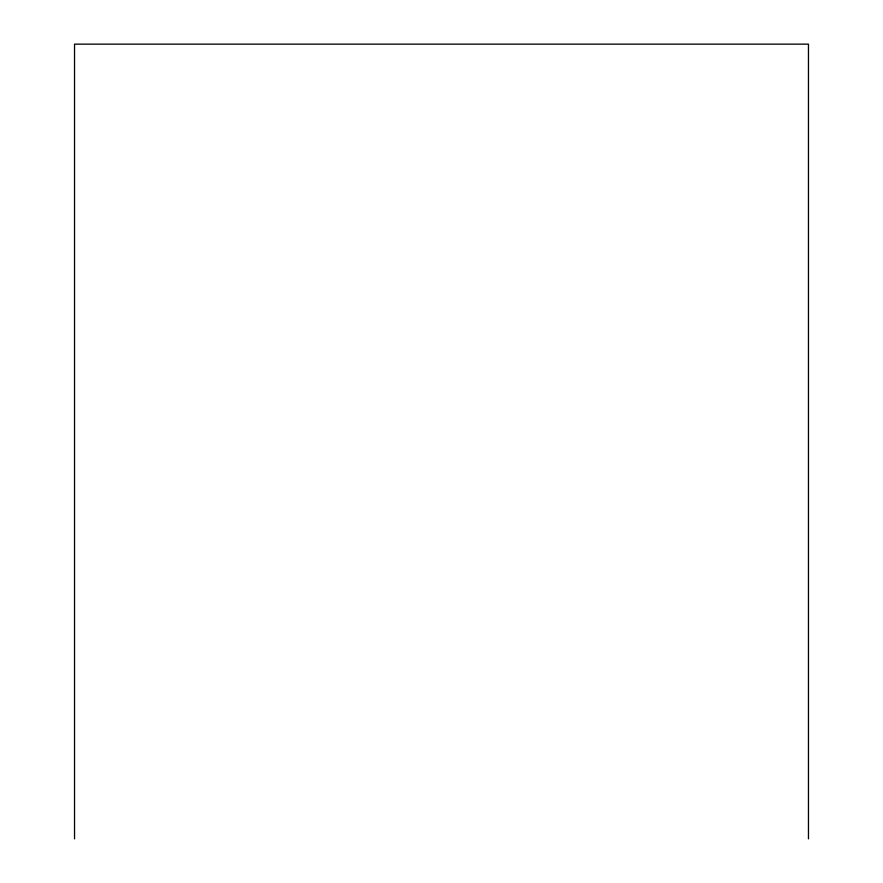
<?xml version="1.0" encoding="UTF-8"?>
<svg xmlns="http://www.w3.org/2000/svg" width="883" height="883" viewBox="0 0 883 883"><rect width="100%" height="100%" fill="white"/><g stroke="black" fill="none" stroke-linecap="round" stroke-linejoin="round"><path stroke-width="1.32" d="M808.464 838.85L808.464 44.15L74.536 44.15L74.536 838.85"/></g></svg>
